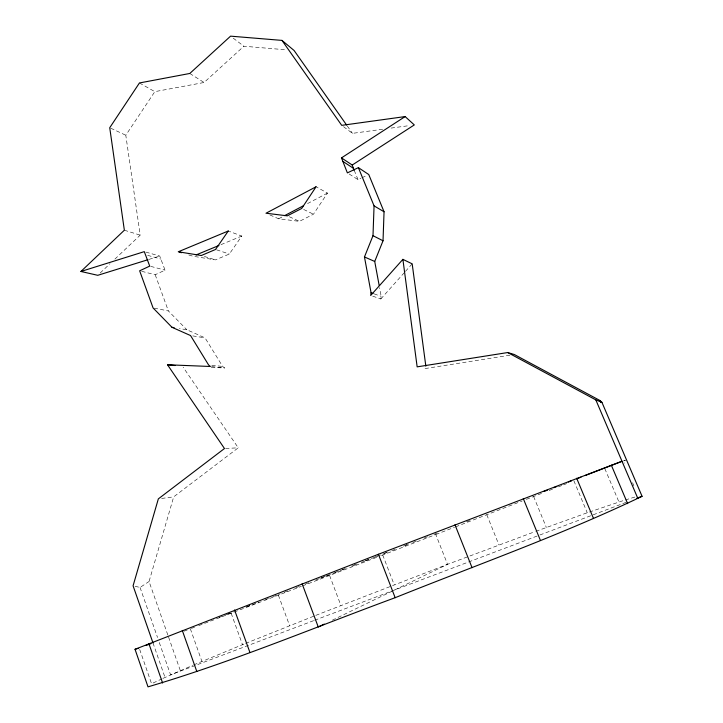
<?xml version="1.0" encoding="UTF-8"?>
<svg xmlns="http://www.w3.org/2000/svg" width="723" height="723" viewBox="0 0 723 723"><rect width="100%" height="100%" fill="white"/><g stroke="black" fill="none" stroke-linecap="round" stroke-linejoin="round"><path stroke-width="0.54" stroke-dasharray="3.62 2.71" d="M372.716 296.168L380.822 298.951L381.184 296.349L379.566 287.627M167.817 634.957L149.055 581.5L173.683 496.855L238.247 447.817L183.145 367.203M114.903 259.096L140.208 235.147L125.802 135.237L154.83 91.649L204.076 82.494L243.886 46.227L286.281 49.833M269.887 214.939L278.626 218.789L299.449 221.355L313.448 214.216L327.483 193.095L317.026 187.293M188.757 254.957L192.951 256.231L215.472 259.891L229.354 254.026L241.789 236.05L229.308 231.396M380.822 298.951L404.717 272.2M405.467 271.36L412.182 263.841M100.199 272.996L110.004 263.723M135.074 586.281L140.054 587.465L149.055 581.5M278.626 218.789L282.612 216.692M307.537 203.579L327.483 193.095M332.318 620.198L447.555 564.32L534.776 531.73M349.155 174.008L358.021 179.629L360.949 178.238M361.925 177.777L366.805 175.472M162.133 678.78L151.568 683.732L139.196 648.007M163.091 678.328L192.661 665.35M141.717 271.333L155.201 274.731L165.052 270.158L159.72 256.05L145.314 251.929M193.692 664.907L244.591 643.813M221.003 244.636L241.789 236.05M245.639 643.389L314.74 615.788M315.788 615.372L447.555 564.32L435.779 534.523L380.641 555.824M526.344 499.367L543.949 492.499M549.119 490.483L553.24 488.865M558.409 486.85L562.53 485.241M563.569 484.835L566.66 483.624M225.54 614.803L228.694 613.583M246.57 606.66L249.724 605.431M321.238 577.749L324.392 576.52M325.44 576.114L328.594 574.893M334.912 572.453L338.066 571.233M342.268 569.597L345.422 568.377M353.836 565.124L356.99 563.904M365.404 560.641L368.558 559.421M374.866 556.981L378.021 555.752M384.338 553.312L387.492 552.092M405.368 545.169L408.522 543.949M219.087 617.487L222.25 616.258M227.51 614.225L233.827 611.775M246.462 606.886L259.096 601.997M265.413 599.548L268.567 598.328M272.779 596.692L280.153 593.845M284.365 592.209L289.625 590.176M295.942 587.727L299.096 586.507M305.413 584.057L310.682 582.024M315.942 579.982L320.153 578.355M321.211 577.948L331.74 573.863M332.788 573.456L339.105 571.016M340.162 570.61L345.422 568.567M351.74 566.127L356.999 564.085M361.211 562.458L364.374 561.229M365.422 560.822L387.537 552.264M391.749 550.637L397.008 548.594M403.326 546.145L408.594 544.112M412.806 542.485L418.066 540.442M424.383 537.993L427.537 536.773M433.854 534.324L437.017 533.104M466.498 521.69L469.652 520.47M623.362 460.958L625.467 460.144L623.371 461.166L624.247 463.217M435.779 534.523L454.523 527.257M455.562 526.85L522.178 500.985M302.413 585.937L379.602 556.222M198.726 625.621L301.374 586.344M191.396 628.404L194.532 627.212M184.121 631.161L187.239 629.986M313.61 620.668L170.574 674.821L159.033 641.798M314.659 620.262L538.87 535.381M539.918 534.975L627.329 501.889M535.824 531.342L587.257 512.752L624.283 500.271M149.037 259.376L159.72 256.05M625.359 499.945L635.02 497.008M509.905 355.21L426.136 368.396L423.145 367.89M343.524 126.688L352.472 133.357L384.491 128.992M391.116 128.088L409.887 125.531M161.636 498.445L173.683 496.855M225.54 448.468L238.247 447.817M211.243 367.429L224.51 367.962L222.639 366.425L205.025 337.84L186.85 329.778L179.412 328.531M211.559 366.597L224.51 367.962M211.812 365.26L222.639 366.425M192.788 335.915L205.025 337.84M154.18 308.161L168.369 310.926L186.85 329.778M150.746 266.38L165.052 270.158M147.655 255.336L161.003 259.087M204.356 256.457L215.472 259.891M124.356 230.212L140.208 235.147M216.593 249.824L229.354 254.026M374.098 293.863L381.184 296.349M289.354 216.755L299.449 221.355M110.736 128.197L125.802 135.237M303.642 209.444L313.448 214.216M139.44 82.964L154.83 91.649M189.806 73.466L204.076 82.494M233.24 38.165L243.886 46.227M347.284 125.992L352.472 133.357M632.553 482.702L633.872 485.775M604.817 468.621L618.915 501.898M573.89 480.804L587.257 512.752M533.628 496.529L546.353 527.456M354.225 170.348L358.021 179.629M486.796 514.749L498.978 544.952M382.729 555.02L394.198 584.744M329.598 575.499L340.904 605.458M278.373 595.174L289.634 625.702M155.201 274.731L168.369 310.926M231.161 613.258L242.494 644.654M190.348 628.811L201.898 661.382M168.549 637.053L180.343 670.628M140.054 587.465L157.551 637.532M152.978 642.901L165.007 677.433"/><path stroke-width="1.08" d="M425.838 366.172L412.182 263.841L402.892 259.358L370.691 295.481L371.071 292.806L364.464 256.954L372.996 235.689L374.062 205.874L358.391 167.646L347.383 172.887L341.473 157.894L405.133 116.575L414.306 124.925L352.237 165.025L341.473 157.894M379.168 285.449L374.731 261.464L383.027 240.777L384.049 211.776L368.757 174.541L358.391 167.646M147.971 259.711L97.75 275.309L80.931 271.468L124.356 230.212L109.733 127.727L139.44 82.964L189.806 73.466L230.574 36.15L281.97 40.398L294.089 50.493L346.633 125.07M284.609 215.644L303.552 205.675M585.196 475.535L622.006 461.283L378.409 554.261L135.029 649.299L148.007 686.85C232.02 662.087 313.023 627.971 395.156 597.695C477.677 564.536 561.825 534.767 642.069 496.303L601.943 402.368L600.018 400.542L514.306 354.514L507.718 352.544L417.153 366.859L402.892 259.358M324.284 624.094L318.256 627.022L302.124 583.759M196.069 254.939L218.924 245.495M544.184 491.414L547.338 490.194M553.646 487.754L556.8 486.525M568.368 482.051L571.522 480.831M576.782 478.789L580.985 477.162M636.809 498.301L642.069 496.303M146.091 645.458L151.008 643.633M80.931 271.468L144.293 251.64L149.724 266.109L139.647 270.809L153.086 307.953L171.975 327.293L190.565 335.562L208.567 364.916L210.474 366.489L167.501 364.772L224.473 448.522L158.346 498.87L133.077 585.802L152.978 642.901M135.029 649.299L138.156 648.332M405.133 116.575L341.726 125.359L281.97 40.398M167.501 364.772L175.002 365.522M171.975 327.293L174.098 327.646M179.322 252.101L181.419 252.734M371.071 292.806L373.095 293.511M507.718 352.544L595.824 399.891L601.943 402.368M364.464 256.954L374.731 261.464M372.996 235.689L383.027 240.777M374.062 205.874L384.049 211.776M342.639 161.238L353.384 168.287L354.225 170.348M600.018 400.542L600.894 402.594M595.824 399.891L637.858 498.454M611.324 465.169L627.663 503.66M576.665 478.237L593.529 518.518M523.289 498.581L540.424 540.406M454.966 524.771L472.065 567.7M378.409 554.261L395.156 597.695M234.568 609.995L249.923 652.435M182.295 630.429L196.81 671.513M352.237 165.025L353.384 168.287M148.893 643.624L162.603 683.018M316.078 186.769L301.681 208.486L287.338 215.843L266.001 213.231L316.078 186.769M228.269 231.008L215.535 249.471L201.319 255.517L178.274 251.785L228.269 231.008"/></g></svg>
